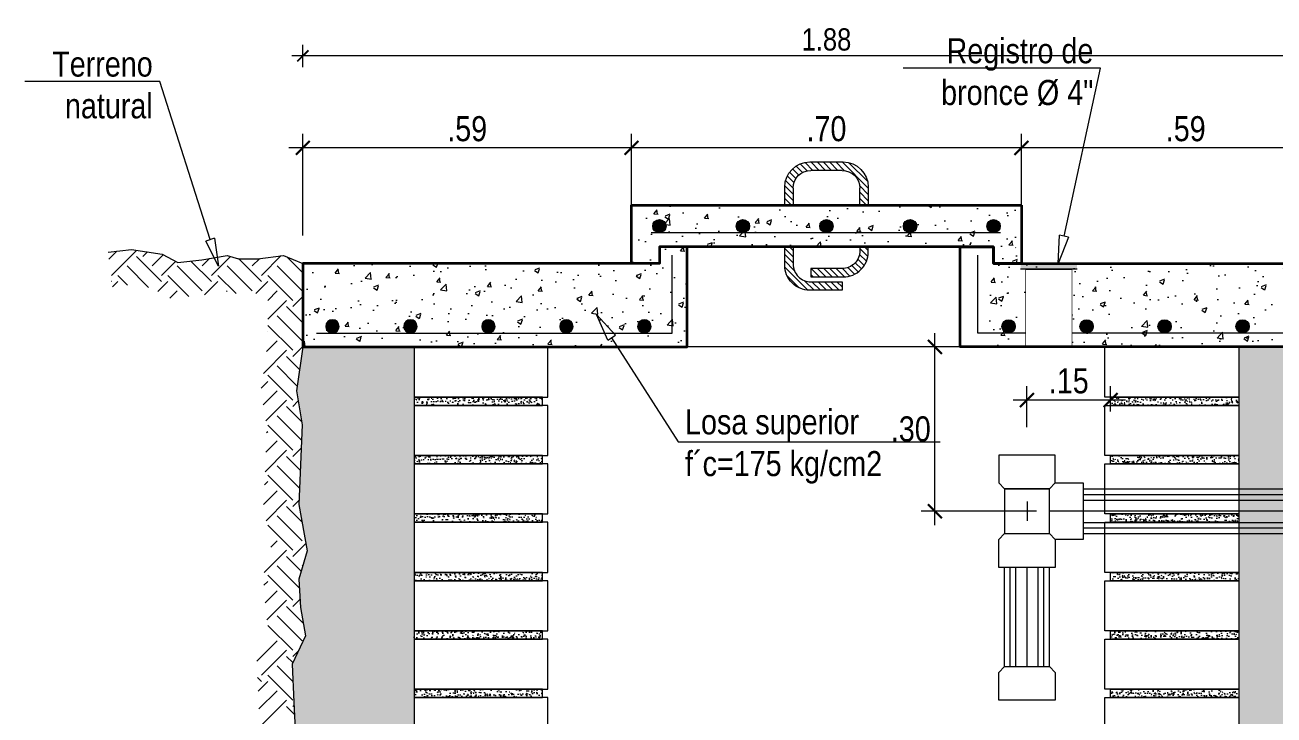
# Model space of a CAD drawing. Header units: metres. Extents: x 0 to 1935, y 0 to 1529.
# Drawn here: x 1861.588 to 1863.83, y 1476.106 to 1477.346 of the extents above; entities that cross this region are included whole.
import ezdxf
from ezdxf import colors
from ezdxf.entities.mleader import LeaderData, LeaderLine
from ezdxf.math import Vec2, Vec3

# ---------------------------------------------------------------- set-up
doc = ezdxf.new("R2010")
doc.units = ezdxf.units.M
doc.header["$LTSCALE"] = 0.005
doc.set_wipeout_variables(frame=1)
for name, color, linetype, lineweight in [('-Accesorios PVC', 88, 'Continuous', 20), ('-Acero', 152, 'Continuous', 9), ('-Achurado', 251, 'Continuous', 5), ('-Acotado', 251, 'Continuous', 5), ('-Corte', 7, 'Continuous', 35), ('-Ladrillo', 34, 'Continuous', 9), ('-Terreno', 26, 'Continuous', 5), ('-Vista', 148, 'Continuous', 9)]:
    doc.layers.add(name, color=color, linetype=linetype, lineweight=lineweight)
doc.layers.add('A_50_CotasExter', color=7, linetype='Continuous')
doc.styles.add('-Arial Narrow', font='ARIALN.TTF')
doc.dimstyles.new('Esc 1_20n', dxfattribs={"dimscale": 0.02, "dimtxt": 2, "dimasz": 1, "dimexe": 1, "dimexo": 1, "dimgap": 0.45, "dimtad": 1, "dimtoh": 1, "dimzin": 3, "dimdsep": 46, "dimtxsty": '-Arial Narrow', "dimblk": 'ARCHTICK', "dimcen": 1, "dimdle": 1, "dimclrd": 252, "dimclre": 252, "dimclrt": 252, "dimadec": 0, "dimazin": 0, "dimtfac": 1, "dimtix": 1, "dimtmove": 1, "dimatfit": 2, "dimldrblk": 'ARCHTICK', "dimfxl": 1, "dimfxlon": 1, "dimtolj": 2, "dimlwd": 5, "dimlwe": 5, "dimarcsym": 0})
doc.dimstyles.new('Esc 1_25', dxfattribs={"dimscale": 0.025, "dimtxt": 1.8, "dimasz": 1, "dimexe": 1, "dimexo": 2, "dimgap": 0.45, "dimtad": 2, "dimtih": 1, "dimtoh": 1, "dimzin": 4, "dimdsep": 46, "dimtxsty": '-Arial Narrow', "dimblk": 'ARCHTICK', "dimcen": 1, "dimdle": 1, "dimclrd": 256, "dimclre": 256, "dimclrt": 7, "dimadec": 0, "dimazin": 0, "dimtfac": 1, "dimtix": 1, "dimtmove": 1, "dimatfit": 2, "dimldrblk": 'ARCHTICK', "dimfxl": 1, "dimtolj": 2, "dimlwd": 5, "dimlwe": 0, "dimarcsym": 0})
pattern_1 = [(320, (-3034.088478, 151.044606), (-0.001593908554, -0.0182184669), [0.001905, -0.020955]), (265, (-3034.088478, 151.044606), (0.01910568452, 0.00352434214), [0.001524, -0.01676405842]), (10.4514447, (-3034.088611, 151.043088), (0.01751177519, -0.01469412471), [0.00161900088, -0.01780902446]), (316.1842, (-3034.083398, 151.044606), (-0.0042042328, -0.02710790409), [0.0028575, -0.0314325]), (6.6355576, (-3034.083748, 151.042347), (0.02474261246, -0.0237404134), [0.00242850231, -0.02671356082]), (261.1841512, (-3034.083398, 151.044606), (0.02474261246, -0.0237404134), [0.0022859967, -0.0251459732]), (291, (-3034.084668, 151.042066), (-0.01022651982, -0.01516143913), [0.001905, -0.020955]), (236, (-3034.084668, 151.042066), (0.01841879661, -0.00618020283), [0.001524, -0.016764]), (341.451445, (-3034.08552, 151.040803), (0.00819227689, -0.02134164193), [0.00161900088, -0.01780899376]), (307.5, (-3034.088478, 151.044606), (0.008455503887, -0.000308860325), [0, -0.0165608, 0, -0.017018, 0, -0.0168275]), (277.5, (-3034.088478, 151.044606), (0.010018057482, -0.00668196625), [0, -0.0097028, 0, -0.0161798, 0, -0.0064135]), (237.5, (-3034.088478, 151.05027), (-0.0005728744, -0.013559059517), [0, -0.00635, 0, -0.019812, 0, -0.026289]), (227.5, (-3034.088478, 151.05281), (0.002542649103, -0.01481291814), [0, -0.008255, 0, -0.0131572, 0, -0.018669])]

# ---------------------------------------------------------------- blocks, each defined once
blk = doc.blocks.new('_ArchTick')
at = {"color": 0, "linetype": 'ByBlock', "const_width": 0.15}
blk.add_lwpolyline([(-0.5, -0.5), (0.5, 0.5)], dxfattribs=at)
blk = doc.blocks.new('*D287')
at = {"layer": 'A_50_CotasExter', "color": 252, "lineweight": 5, "ltscale": 0.005, "transparency": 16777216}
for p, q in [((1862.0869, 1477.2705), (1862.0869, 1477.3105)), ((1863.9669, 1477.2705), (1863.9669, 1477.3105)), ((1863.9869, 1477.2905), (1862.0669, 1477.2905))]:
    blk.add_line(p, q, dxfattribs=at)
at = {"layer": 'Defpoints', "color": 0, "ltscale": 0.005, "transparency": 16777216}
for p in [(1862.0869, 1477.2905), (1862.0869, 1476.7677), (1863.9669, 1476.7677)]:
    blk.add_point(p, dxfattribs=at)
at = {"layer": 'A_50_CotasExter', "color": 252, "lineweight": 5, "ltscale": 0.005, "transparency": 16777216, "xscale": 0.02, "yscale": 0.02, "zscale": 0.02, "rotation": 180}
blk.add_blockref('_ArchTick', (1862.0869, 1477.2905), dxfattribs=at)
at = {"layer": 'A_50_CotasExter', "color": 252, "lineweight": 5, "ltscale": 0.005, "transparency": 16777216, "xscale": 0.02, "yscale": 0.02, "zscale": 0.02}
blk.add_blockref('_ArchTick', (1863.9669, 1477.2905), dxfattribs=at)
at = {"layer": 'A_50_CotasExter', "color": 252, "ltscale": 0.005, "transparency": 16777216, "insert": (1863.0269, 1477.3199), "char_height": 0.04, "attachment_point": 5, "style": '-Arial Narrow'}
blk.add_mtext('\\A2;1.88', dxfattribs=at)
blk = doc.blocks.new('szfisfvsdv')
at = {"layer": '-Accesorios PVC'}
h = blk.add_hatch(color=256, dxfattribs=at)
h.dxf.hatch_style = 1
edge = h.paths.add_edge_path()
edge.add_ellipse((-0.6573, 0.0199), major_axis=(0, 0.0203), ratio=0.352065, start_angle=180, end_angle=360)
edge.add_ellipse((-0.6573, 0.0199), major_axis=(0, 0.0203), ratio=0.352065, start_angle=0, end_angle=180)
for p, q in [((0.0679, 0.0508), (0.0679, 0.1008)), ((0.0679, 0.1008), (0.1695, 0.1008)), ((0.1695, 0.1008), (0.1695, 0.1008)), ((0.1695, 0.1008), (0.1695, 0.0508)), ((0.0679, 0.0508), (0.0179, 0.0508)), ((0.0179, 0.0508), (0.0179, -0.0508)), ((0.0786, 0.0402), (0.0679, 0.0508)), ((0.0786, 0.0402), (0.0679, 0.0508)), ((0.1695, 0.0508), (0.1589, 0.0402)), ((0.0179, 0.0402), (-0.6573, 0.0402)), ((0.0179, 0.03), (-0.6511, 0.03)), ((0.0786, -0.0402), (0.0786, 0.0402)), ((0.1589, 0.0402), (0.0786, 0.0402)), ((0.0786, 0.0402), (0.1589, 0.0402)), ((0.0786, -0.0402), (0.0786, 0.0402)), ((0.1589, 0.0402), (0.1589, -0.0402)), ((0.0179, 0.02), (-0.6501, 0.02)), ((0.0179, -0.02), (-0.6644, -0.02)), ((0.0179, -0.03), (-0.6635, -0.03)), ((0.0179, -0.0402), (-0.6573, -0.0402)), ((0.0786, -0.0402), (0.0679, -0.0508)), ((0.0679, -0.0508), (0.0786, -0.0402)), ((0.1589, -0.0402), (0.0786, -0.0402)), ((0.1589, -0.0402), (0.0786, -0.0402)), ((0.1589, -0.0402), (0.1589, -0.0402)), ((0.1695, -0.0508), (0.1589, -0.0402)), ((0.0179, -0.0508), (0.0179, -0.0508)), ((0.0179, -0.0508), (0.0679, -0.0508)), ((0.0679, -0.0508), (0.0679, -0.1008)), ((0.1695, -0.1008), (0.1695, -0.0508)), ((0.0679, -0.1008), (0.1695, -0.1008)), ((0.0785, -0.2789), (0.0785, -0.1008)), ((0.0887, -0.2789), (0.0887, -0.1008)), ((0.0987, -0.2789), (0.0987, -0.1008)), ((0.1187, -0.2789), (0.1187, -0.1008)), ((0.1387, -0.2789), (0.1387, -0.1008)), ((0.1487, -0.2789), (0.1487, -0.1008)), ((0.1589, -0.2789), (0.1589, -0.1008)), ((0.1695, -0.1008), (0.1695, -0.1008)), ((0.0785, -0.2789), (0.0679, -0.2895)), ((0.0679, -0.2895), (0.0679, -0.3395)), ((0.1589, -0.2789), (0.0785, -0.2789)), ((0.1695, -0.2895), (0.1589, -0.2789)), ((0.1695, -0.3395), (0.1695, -0.2895)), ((0.0679, -0.3395), (0.1695, -0.3395)), ((0.1695, -0.3395), (0.1695, -0.3395))]:
    blk.add_line(p, q, dxfattribs=at)
at = {"layer": '-Accesorios PVC', "ltscale": 0.025}
for p, q in [((0.1014, 0), (0.136, 0)), ((0.1187, 0.0173), (0.1187, -0.0173))]:
    blk.add_line(p, q, dxfattribs=at)
at = {"layer": '-Accesorios PVC', "ltscale": 0.005}
blk.add_line((-0.6557, 0), (0.0786, 0), dxfattribs=at)
at = {"layer": '-Accesorios PVC', "extrusion": (0, 0, -1)}
blk.add_ellipse((-0.6573, 0.0199), major_axis=(0, 0.0203), ratio=0.352065, dxfattribs=at)
at = {"layer": '-Accesorios PVC'}
blk.add_ellipse((-0.6573, -0.0203), major_axis=(0, -0.0199), ratio=0.360295, start_param=3.141593, end_param=6.283185, dxfattribs=at)
blk = doc.blocks.new('*U488')
at = {"layer": '-Acero', "ltscale": 3}
blk.add_hatch(color=256, dxfattribs=at).paths.add_polyline_path([(0, 0.012, -1), (0, -0.012, -1)])
blk.add_circle((0, 0), 0.012, dxfattribs=at)
blk = doc.blocks.new('*U489')
at = {"layer": '-Acotado', "color": 0, "linetype": 'ByBlock', "lineweight": -2, "transparency": 16777216}
for p in [(0, 0), (0.14, 0), (0.28, 0), (0.42, 0), (0.56, 0)]:
    blk.add_blockref('*U488', p, dxfattribs=at)
blk = doc.blocks.new('*U490')
at = {"layer": '-Acero', "ltscale": 3}
blk.add_hatch(color=256, dxfattribs=at).paths.add_polyline_path([(0, 0.012, -1), (0, -0.012, -1)])
blk.add_circle((0, 0), 0.012, dxfattribs=at)
blk = doc.blocks.new('*U491')
at = {"layer": '-Acotado', "color": 0, "linetype": 'ByBlock', "lineweight": -2, "transparency": 16777216}
for p in [(0, 0), (0.14, 0), (0.28, 0), (0.42, 0), (0.56, 0)]:
    blk.add_blockref('*U490', p, dxfattribs=at)
blk = doc.blocks.new('ventila')
at = {"layer": '-Accesorios PVC'}
blk.add_lwpolyline([(-0.0408, -0.01), (-0.0408, -0.15), (0.0408, -0.15), (0.0408, -0.01)], close=True, dxfattribs=at)
blk.add_wipeout([(-0.0408, -0.01), (-0.0408, -0.15), (0.0408, -0.15), (0.0408, -0.01)])
h = blk.add_hatch(color=256, dxfattribs=at)
h.dxf.hatch_style = 1
h.paths.add_polyline_path([(0.0508, 0), (-0.0508, 0), (-0.0508, -0.01), (0.0508, -0.01)])
for p, q in [((0.0508, 0), (-0.0508, 0)), ((-0.0508, -0.01), (0.0508, -0.01)), ((0.0408, -0.01), (-0.0408, -0.01))]:
    blk.add_line(p, q, dxfattribs=at)
blk = doc.blocks.new('*U484')
at = {"layer": '-Achurado', "ltscale": 0.009}
h = blk.add_hatch(dxfattribs=at)
h.set_pattern_fill('AR-CONC', color=256, scale=0.0001, angle=-90)
h.set_pattern_definition(pattern_1)
h.paths.add_polyline_path([(0.12, -0.0375), (0.12, -0.0525), (-0.11, -0.0525), (-0.11, -0.0375)])
at = {"layer": '-Ladrillo', "lineweight": 5}
for points in [[(-0.12, -0.0375), (-0.12, 0.0525), (0.12, 0.0525), (0.12, -0.0375)], [(0.12, -0.0375), (0.12, -0.0525), (-0.11, -0.0525), (-0.11, -0.0375)]]:
    blk.add_lwpolyline(points, close=True, dxfattribs=at)
blk = doc.blocks.new('*U485')
at = {"layer": '-Acotado', "color": 0, "linetype": 'ByBlock', "lineweight": -2, "transparency": 16777216}
for p in [(0, 1.785), (0, 1.68), (0, 1.575), (0, 1.47), (0, 1.365), (0, 1.26), (0, 1.155), (0, 1.05), (0, 0.945), (0, 0.84), (0, 0.735), (0, 0.63), (0, 0.525), (0, 0.42), (0, 0.315), (0, 0.21), (0, 0.105), (0, 0)]:
    blk.add_blockref('*U484', p, dxfattribs=at)
blk = doc.blocks.new('*U486')
at = {"layer": '-Achurado', "ltscale": 0.009}
h = blk.add_hatch(dxfattribs=at)
h.set_pattern_fill('AR-CONC', color=256, scale=0.0001, angle=-90)
h.set_pattern_definition(pattern_1)
h.paths.add_polyline_path([(0.12, -0.0375), (0.12, -0.0525), (-0.11, -0.0525), (-0.11, -0.0375)])
at = {"layer": '-Ladrillo', "lineweight": 5}
for points in [[(-0.12, -0.0375), (-0.12, 0.0525), (0.12, 0.0525), (0.12, -0.0375)], [(0.12, -0.0375), (0.12, -0.0525), (-0.11, -0.0525), (-0.11, -0.0375)]]:
    blk.add_lwpolyline(points, close=True, dxfattribs=at)
blk = doc.blocks.new('*U487')
at = {"layer": '-Acotado', "color": 0, "linetype": 'ByBlock', "lineweight": -2, "transparency": 16777216}
for p in [(0, 1.785), (0, 1.68), (0, 1.575), (0, 1.47), (0, 1.365), (0, 1.26), (0, 1.155), (0, 1.05), (0, 0.945), (0, 0.84), (0, 0.735), (0, 0.63), (0, 0.525), (0, 0.42), (0, 0.315), (0, 0.21), (0, 0.105), (0, 0)]:
    blk.add_blockref('*U486', p, dxfattribs=at)
blk = doc.blocks.new('_ClosedBlank')
at = {"color": 0, "linetype": 'ByBlock', "lineweight": -2}
for p, q in [((-1, 0.167), (0, 0)), ((-1, 0.167), (-1, -0.167)), ((0, 0), (-1, -0.167))]:
    blk.add_line(p, q, dxfattribs=at)
blk = doc.blocks.new('*D505')
at = {"layer": '-Acotado', "lineweight": 5, "transparency": 16777216}
blk.add_line((1863.2217, 1476.4475), (1863.2217, 1476.7927), dxfattribs=at)
at = {"layer": '-Acotado', "lineweight": 0, "transparency": 16777216}
for p, q in [((1863.3527, 1476.7677), (1863.1967, 1476.7677)), ((1863.3761, 1476.4725), (1863.1967, 1476.4725))]:
    blk.add_line(p, q, dxfattribs=at)
at = {"layer": 'Defpoints', "color": 0, "transparency": 16777216}
for p in [(1863.2217, 1476.7677), (1863.4027, 1476.7677), (1863.4261, 1476.4725)]:
    blk.add_point(p, dxfattribs=at)
at = {"layer": '-Acotado', "lineweight": 5, "transparency": 16777216, "xscale": 0.025, "yscale": 0.025, "zscale": 0.025}
for p, rotation in [((1863.2217, 1476.7677), 90), ((1863.2217, 1476.4725), 270)]:
    blk.add_blockref('_ArchTick', p, dxfattribs=dict(at, rotation=rotation))
at = {"layer": '-Acotado', "color": 7, "transparency": 16777216, "insert": (1863.1783, 1476.6201), "char_height": 0.045, "attachment_point": 5, "style": '-Arial Narrow'}
blk.add_mtext('\\A2;.30', dxfattribs=at)
blk = doc.blocks.new('*D506')
at = {"layer": '-Acotado', "lineweight": 0, "transparency": 16777216}
for p, q in [((1863.3869, 1476.6233), (1863.3869, 1476.6972)), ((1863.5369, 1476.6517), (1863.5369, 1476.6972))]:
    blk.add_line(p, q, dxfattribs=at)
at = {"layer": '-Acotado', "lineweight": 5, "transparency": 16777216}
blk.add_line((1863.5619, 1476.6722), (1863.3619, 1476.6722), dxfattribs=at)
at = {"layer": 'Defpoints', "color": 0, "transparency": 16777216}
for p in [(1863.3869, 1476.6722), (1863.5369, 1476.6017), (1863.3869, 1476.5733)]:
    blk.add_point(p, dxfattribs=at)
at = {"layer": '-Acotado', "lineweight": 5, "transparency": 16777216, "xscale": 0.025, "yscale": 0.025, "zscale": 0.025, "rotation": 180}
blk.add_blockref('_ArchTick', (1863.3869, 1476.6722), dxfattribs=at)
at = {"layer": '-Acotado', "lineweight": 5, "transparency": 16777216, "xscale": 0.025, "yscale": 0.025, "zscale": 0.025}
blk.add_blockref('_ArchTick', (1863.5369, 1476.6722), dxfattribs=at)
at = {"layer": '-Acotado', "color": 7, "transparency": 16777216, "insert": (1863.4619, 1476.7064), "char_height": 0.045, "attachment_point": 5, "style": '-Arial Narrow'}
blk.add_mtext('\\A2;.15', dxfattribs=at)
blk = doc.blocks.new('*D500')
at = {"layer": '-Acotado', "lineweight": 0, "transparency": 16777216}
for p, q in [((1863.3769, 1476.9677), (1863.3769, 1477.1503)), ((1863.9669, 1476.9677), (1863.9669, 1477.1503))]:
    blk.add_line(p, q, dxfattribs=at)
at = {"layer": '-Acotado', "lineweight": 5, "transparency": 16777216}
blk.add_line((1863.9919, 1477.1253), (1863.3519, 1477.1253), dxfattribs=at)
at = {"layer": 'Defpoints', "color": 0, "transparency": 16777216}
for p in [(1863.3769, 1477.1253), (1863.3769, 1476.9177), (1863.9669, 1476.9177)]:
    blk.add_point(p, dxfattribs=at)
at = {"layer": '-Acotado', "lineweight": 5, "transparency": 16777216, "xscale": 0.025, "yscale": 0.025, "zscale": 0.025, "rotation": 180}
blk.add_blockref('_ArchTick', (1863.3769, 1477.1253), dxfattribs=at)
at = {"layer": '-Acotado', "lineweight": 5, "transparency": 16777216, "xscale": 0.025, "yscale": 0.025, "zscale": 0.025}
blk.add_blockref('_ArchTick', (1863.9669, 1477.1253), dxfattribs=at)
at = {"layer": '-Acotado', "color": 7, "transparency": 16777216, "insert": (1863.6719, 1477.1595), "char_height": 0.045, "attachment_point": 5, "style": '-Arial Narrow'}
blk.add_mtext('\\A2;.59', dxfattribs=at)
blk = doc.blocks.new('*D501')
at = {"layer": '-Acotado', "lineweight": 0, "transparency": 16777216}
for p, q in [((1862.0869, 1476.9677), (1862.0869, 1477.1503)), ((1862.6769, 1476.9677), (1862.6769, 1477.1503))]:
    blk.add_line(p, q, dxfattribs=at)
at = {"layer": '-Acotado', "lineweight": 5, "transparency": 16777216}
blk.add_line((1862.7019, 1477.1253), (1862.0619, 1477.1253), dxfattribs=at)
at = {"layer": 'Defpoints', "color": 0, "transparency": 16777216}
for p in [(1862.0869, 1477.1253), (1862.0869, 1476.9177), (1862.6769, 1476.9177)]:
    blk.add_point(p, dxfattribs=at)
at = {"layer": '-Acotado', "lineweight": 5, "transparency": 16777216, "xscale": 0.025, "yscale": 0.025, "zscale": 0.025, "rotation": 180}
blk.add_blockref('_ArchTick', (1862.0869, 1477.1253), dxfattribs=at)
at = {"layer": '-Acotado', "lineweight": 5, "transparency": 16777216, "xscale": 0.025, "yscale": 0.025, "zscale": 0.025}
blk.add_blockref('_ArchTick', (1862.6769, 1477.1253), dxfattribs=at)
at = {"layer": '-Acotado', "color": 7, "transparency": 16777216, "insert": (1862.3819, 1477.1595), "char_height": 0.045, "attachment_point": 5, "style": '-Arial Narrow'}
blk.add_mtext('\\A2;.59', dxfattribs=at)
blk = doc.blocks.new('Asa de fierro corrugado')
at = {"layer": '-Vista'}
h = blk.add_hatch(dxfattribs=at)
h.set_pattern_fill('ANSI31', color=256, scale=0.0025)
h.set_pattern_definition([(45, (-1549.186777, -1467.416816), (-0.005612660076, 0.005612660076), [])])
h.paths.add_polyline_path([(0.06, 0.0302), (0.06, 0), (0.075, 0), (0.075, 0.0323, 0.414214), (0.03, 0.0773), (-0.03, 0.0773, 0.414214), (-0.075, 0.0323), (-0.075, 0), (-0.06, 0), (-0.06, 0.0302, -0.414214), (-0.0279, 0.0623), (0.0279, 0.0623, -0.414214)])
h.paths.add_polyline_path([(0.075, -0.1081), (0.075, -0.075), (0.06, -0.075), (0.06, -0.106, -0.414214), (0.0279, -0.1381), (-0.0279, -0.1381), (-0.0279, -0.1531), (0.03, -0.1531, 0.414214)])
h.paths.add_polyline_path([(-0.06, -0.0822), (-0.06, -0.075), (-0.075, -0.075), (-0.075, -0.0842, 0.414214), (-0.03, -0.1292), (0.0279, -0.1292), (0.0279, -0.1142), (-0.0279, -0.1142, -0.414214)])
for p, q in [((0.03, 0.0773), (-0.03, 0.0773)), ((-0.0279, 0.0623), (0.0279, 0.0623)), ((-0.075, 0.0323), (-0.075, 0)), ((-0.06, 0), (-0.06, 0.0302)), ((0.06, 0.0302), (0.06, 0)), ((0.075, 0), (0.075, 0.0323)), ((-0.075, 0), (-0.06, 0)), ((0.06, 0), (0.075, 0)), ((-0.075, -0.075), (-0.06, -0.075)), ((-0.025, -0.0756), (-0.0244, -0.075)), ((0.075, -0.075), (0.06, -0.075))]:
    blk.add_line(p, q, dxfattribs=at)
for points in [[(-0.06, -0.075), (-0.06, -0.0822, 0.414214), (-0.0279, -0.1142), (0.0279, -0.1142), (0.0279, -0.1292), (-0.03, -0.1292, -0.414214), (-0.075, -0.0842), (-0.075, -0.075)], [(0.06, -0.075), (0.06, -0.106, -0.414214), (0.0279, -0.1381), (-0.0279, -0.1381), (-0.0279, -0.1531), (0.03, -0.1531, 0.414214), (0.075, -0.1081), (0.075, -0.075)]]:
    blk.add_lwpolyline(points, format="xyb", dxfattribs=at)
for centre, radius, start, end in [((-0.03, 0.0323), 0.045, 90, 180), ((0.03, 0.0323), 0.045, 360, 90), ((-0.0279, 0.0302), 0.0321, 90, 180), ((0.0279, 0.0302), 0.0321, 360, 90)]:
    blk.add_arc(centre, radius, start, end, dxfattribs=at)
blk = doc.blocks.new('*D495')
at = {"layer": '-Acotado', "lineweight": 0, "transparency": 16777216}
for p, q in [((1862.6769, 1476.9677), (1862.6769, 1477.1503)), ((1863.3769, 1476.9677), (1863.3769, 1477.1503))]:
    blk.add_line(p, q, dxfattribs=at)
at = {"layer": '-Acotado', "lineweight": 5, "transparency": 16777216}
blk.add_line((1863.4019, 1477.1253), (1862.6519, 1477.1253), dxfattribs=at)
at = {"layer": 'Defpoints', "color": 0, "transparency": 16777216}
for p in [(1862.6769, 1477.1253), (1862.6769, 1476.9177), (1863.3769, 1476.9177)]:
    blk.add_point(p, dxfattribs=at)
at = {"layer": '-Acotado', "lineweight": 5, "transparency": 16777216, "xscale": 0.025, "yscale": 0.025, "zscale": 0.025, "rotation": 180}
blk.add_blockref('_ArchTick', (1862.6769, 1477.1253), dxfattribs=at)
at = {"layer": '-Acotado', "lineweight": 5, "transparency": 16777216, "xscale": 0.025, "yscale": 0.025, "zscale": 0.025}
blk.add_blockref('_ArchTick', (1863.3769, 1477.1253), dxfattribs=at)
at = {"layer": '-Acotado', "color": 7, "transparency": 16777216, "insert": (1863.0269, 1477.1595), "char_height": 0.045, "attachment_point": 5, "style": '-Arial Narrow'}
blk.add_mtext('\\A2;.70', dxfattribs=at)
blk = doc.blocks.new('*D496')
at = {"layer": '-Acotado', "lineweight": 5, "transparency": 16777216}
blk.add_line((1864.2933, 1474.7475), (1864.2933, 1476.7927), dxfattribs=at)
at = {"layer": '-Acotado', "lineweight": 0, "transparency": 16777216}
for p, q in [((1863.8169, 1476.7677), (1864.3183, 1476.7677)), ((1863.8169, 1474.7725), (1864.3183, 1474.7725))]:
    blk.add_line(p, q, dxfattribs=at)
at = {"layer": 'Defpoints', "color": 0, "transparency": 16777216}
for p in [(1863.7669, 1476.7677), (1864.2933, 1476.7677), (1863.7669, 1474.7725)]:
    blk.add_point(p, dxfattribs=at)
at = {"layer": '-Acotado', "lineweight": 5, "transparency": 16777216, "xscale": 0.025, "yscale": 0.025, "zscale": 0.025}
for p, rotation in [((1864.2933, 1476.7677), 90), ((1864.2933, 1474.7725), 270)]:
    blk.add_blockref('_ArchTick', p, dxfattribs=dict(at, rotation=rotation))
at = {"layer": '-Acotado', "color": 7, "transparency": 16777216, "insert": (1864.3528, 1475.7701), "char_height": 0.045, "attachment_point": 5, "style": '-Arial Narrow'}
blk.add_mtext('\\A2;2.00', dxfattribs=at)

msp = doc.modelspace()

# ---------------------------------------------------------------- hatches: boundary and pattern name
at = {"layer": '-Acero', "ltscale": 3}
for points in [[(1862.72695, 1476.99665, -1), (1862.72695, 1476.97265, -1)], [(1862.87695, 1476.99665, -1), (1862.87695, 1476.97265, -1)], [(1863.02695, 1476.99665, -1), (1863.02695, 1476.97265, -1)], [(1863.17695, 1476.99665, -1), (1863.17695, 1476.97265, -1)], [(1863.32695, 1476.99665, -1), (1863.32695, 1476.97265, -1)]]:
    msp.add_hatch(color=256, dxfattribs=at).paths.add_polyline_path(points)
at = {"layer": '-Achurado'}
h = msp.add_hatch(dxfattribs=at)
h.set_pattern_fill('AR-CONC', color=256, scale=0.0005)
h.set_pattern_definition([(50, (251.56516, 6.123474), (0.0910923345, -0.0079695428), [0.009525, -0.104775]), (355, (251.56516, 6.12347), (-0.0176217107, 0.0955284226), [0.00762, -0.083820292]), (100.4514447, (251.57275, 6.12281), (0.0734706235, 0.087558876), [0.0080950044, -0.0890451223]), (46.1842, (251.56516, 6.14887), (0.1355395204, -0.021021164), [0.0142875, -0.1571625]), (96.6355576, (251.57646, 6.14712), (0.118702067, 0.123713062), [0.012142512, -0.133567804]), (351.184151, (251.56516, 6.14887), (0.118702067, 0.123713062), [0.0114299835, -0.125729866]), (21, (251.57786, 6.142524), (0.0758071956, -0.051132599), [0.009525, -0.104775]), (326, (251.57786, 6.14252), (0.030901014, 0.092093983), [0.00762, -0.08382]), (71.451445, (251.58418, 6.13826), (0.1067082096, 0.0409613844), [0.0080950044, -0.0890449688]), (37.5, (251.56516, 6.123474), (0.00154430163, 0.04227751944), [0, -0.082804, 0, -0.08509, 0, -0.0841375]), (7.5, (251.56516, 6.123474), (0.0334098313, 0.0500902874), [0, -0.048514, 0, -0.080899, 0, -0.0320675]), (327.5, (251.53684, 6.123474), (0.0677952976, -0.002864372), [0, -0.03175, 0, -0.09906, 0, -0.131445]), (317.5, (251.52414, 6.123474), (0.0740645907, 0.0127132455), [0, -0.041275, 0, -0.065786, 0, -0.093345])])
h.paths.add_polyline_path([(1862.72695, 1476.91765), (1862.08695, 1476.91765), (1862.08695, 1476.76765), (1862.77695, 1476.76765), (1862.77695, 1476.94765), (1862.72695, 1476.94765)])
h = msp.add_hatch(dxfattribs=at)
h.set_pattern_fill('AR-CONC', color=256, scale=0.0005)
h.set_pattern_definition([(50, (251.48516, 6.123474), (0.0910923345, -0.0079695428), [0.009525, -0.104775]), (355, (251.48516, 6.12347), (-0.0176217107, 0.0955284226), [0.00762, -0.083820292]), (100.4514447, (251.49275, 6.12281), (0.0734706235, 0.087558876), [0.0080950044, -0.0890451223]), (46.1842, (251.48516, 6.14887), (0.1355395204, -0.021021164), [0.0142875, -0.1571625]), (96.6355576, (251.49646, 6.14712), (0.118702067, 0.123713062), [0.012142512, -0.133567804]), (351.184151, (251.48516, 6.14887), (0.118702067, 0.123713062), [0.0114299835, -0.125729866]), (21, (251.49786, 6.142524), (0.0758071956, -0.051132599), [0.009525, -0.104775]), (326, (251.49786, 6.14252), (0.030901014, 0.092093983), [0.00762, -0.08382]), (71.451445, (251.50418, 6.13826), (0.1067082096, 0.0409613844), [0.0080950044, -0.0890449688]), (37.5, (251.48516, 6.123474), (0.00154430163, 0.04227751944), [0, -0.082804, 0, -0.08509, 0, -0.0841375]), (7.5, (251.48516, 6.123474), (0.0334098313, 0.0500902874), [0, -0.048514, 0, -0.080899, 0, -0.0320675]), (327.5, (251.45684, 6.123474), (0.0677952976, -0.002864372), [0, -0.03175, 0, -0.09906, 0, -0.131445]), (317.5, (251.44414, 6.123474), (0.0740645907, 0.0127132455), [0, -0.041275, 0, -0.065786, 0, -0.093345])])
h.paths.add_polyline_path([(1863.36695, 1476.91765), (1863.96695, 1476.91765), (1863.96695, 1476.76765), (1863.31695, 1476.76765), (1863.31695, 1476.94765), (1863.36695, 1476.94765)])
at = {"layer": '-Achurado', "ltscale": 0.009}
h = msp.add_hatch(dxfattribs=at)
h.set_pattern_fill('HEX', color=256, scale=0.0025, angle=45)
h.set_pattern_definition([(45, (249.91684, 3.191283), (-0.00972141242, 0.00972141242), [0.0079375, -0.015875]), (165, (249.91684, 3.191283), (-0.00355828391, -0.013279696325), [0.0079375, -0.015875]), (105, (249.922452, 3.196895), (-0.013279696325, -0.00355828391), [0.0079375, -0.015875])])
h.paths.add_polyline_path([(1862.0676, 1475.93094), (1862.07657, 1476.00566), (1862.0707, 1476.12921), (1862.06771, 1476.19795), (1862.09164, 1476.24875), (1862.08266, 1476.29956), (1862.07967, 1476.35037), (1862.09463, 1476.40118), (1862.07967, 1476.48486), (1862.08571, 1476.62775), (1862.07518, 1476.68854), (1862.08695, 1476.76765), (1862.28695, 1476.76765), (1862.28695, 1476.67765), (1862.28695, 1476.66265), (1862.28695, 1476.57265), (1862.28695, 1476.55765), (1862.28695, 1476.46765), (1862.28695, 1476.45265), (1862.28695, 1476.36265), (1862.28695, 1476.34765), (1862.28695, 1476.25765), (1862.28695, 1476.24265), (1862.28695, 1476.15265), (1862.28695, 1476.13765), (1862.28695, 1476.04765), (1862.28695, 1476.03265), (1862.28695, 1475.94265), (1862.28695, 1475.92765), (1862.28695, 1475.83765), (1862.28695, 1475.82265), (1862.28695, 1475.73265), (1862.28695, 1475.71765), (1862.28695, 1475.62765), (1862.28695, 1475.61265), (1862.28695, 1475.52265), (1862.28695, 1475.50765), (1862.28695, 1475.41765), (1862.28695, 1475.40265), (1862.28695, 1475.31265), (1862.28695, 1475.29765), (1862.28695, 1475.20765), (1862.28695, 1475.19265), (1862.28695, 1475.10265), (1862.28695, 1475.08765), (1862.28695, 1474.99765), (1862.28695, 1474.98265), (1862.28695, 1474.89265), (1862.28695, 1474.57248), (1862.08695, 1474.57238), (1862.08695, 1474.87765), (1862.09738, 1474.90774), (1862.07644, 1474.97349), (1862.07644, 1475.01533), (1862.09139, 1475.07809), (1862.07344, 1475.14683), (1862.09745, 1475.26681), (1862.09147, 1475.33256), (1862.07652, 1475.39233), (1862.07951, 1475.43716), (1862.07652, 1475.49096), (1862.07652, 1475.52683), (1862.05558, 1475.59557), (1862.06162, 1475.7038), (1862.08555, 1475.76955), (1862.08854, 1475.82933)])
h = msp.add_hatch(dxfattribs=at)
h.set_pattern_fill('HEX', color=256, scale=0.0025, angle=45)
h.set_pattern_definition([(45, (249.83684, 3.191283), (-0.00972141242, 0.00972141242), [0.0079375, -0.015875]), (165, (249.83684, 3.191283), (-0.00355828391, -0.013279696325), [0.0079375, -0.015875]), (105, (249.842452, 3.196895), (-0.013279696325, -0.00355828391), [0.0079375, -0.015875])])
h.paths.add_polyline_path([(1863.9863, 1475.93094), (1863.97732, 1476.00566), (1863.9832, 1476.12921), (1863.98619, 1476.19795), (1863.96226, 1476.24875), (1863.97123, 1476.29956), (1863.97422, 1476.35037), (1863.95927, 1476.40118), (1863.97422, 1476.48486), (1863.96818, 1476.62775), (1863.97871, 1476.68854), (1863.96695, 1476.76765), (1863.76695, 1476.76765), (1863.76695, 1476.67765), (1863.76695, 1476.66265), (1863.76695, 1476.57265), (1863.76695, 1476.55765), (1863.76695, 1476.46765), (1863.76695, 1476.45265), (1863.76695, 1476.36265), (1863.76695, 1476.34765), (1863.76695, 1476.25765), (1863.76695, 1476.24265), (1863.76695, 1476.15265), (1863.76695, 1476.13765), (1863.76695, 1476.04765), (1863.76695, 1476.03265), (1863.76695, 1475.94265), (1863.76695, 1475.92765), (1863.76695, 1475.83765), (1863.76695, 1475.82265), (1863.76695, 1475.73265), (1863.76695, 1475.71765), (1863.76695, 1475.62765), (1863.76695, 1475.61265), (1863.76695, 1475.52265), (1863.76695, 1475.50765), (1863.76695, 1475.41765), (1863.76695, 1475.40265), (1863.76695, 1475.31265), (1863.76695, 1475.29765), (1863.76695, 1475.20765), (1863.76695, 1475.19265), (1863.76695, 1475.10265), (1863.76695, 1475.08765), (1863.76695, 1474.99765), (1863.76695, 1474.98265), (1863.76695, 1474.89265), (1863.76695, 1474.57248), (1863.96695, 1474.57228), (1863.96695, 1474.87765), (1863.95652, 1474.90774), (1863.97746, 1474.97349), (1863.97746, 1475.01533), (1863.9625, 1475.07809), (1863.98045, 1475.14683), (1863.95644, 1475.26681), (1863.96242, 1475.33256), (1863.97738, 1475.39233), (1863.97439, 1475.43716), (1863.97738, 1475.49096), (1863.97738, 1475.52683), (1863.99832, 1475.59557), (1863.99228, 1475.7038), (1863.96835, 1475.76955), (1863.96536, 1475.82933)])

# ---------------------------------------------------------------- linework, layer by layer
at = {"layer": '-Acero', "ltscale": 3}
msp.add_line((1863.33946, 1476.97265), (1862.71206, 1476.97265), dxfattribs=at)
for points in [[(1862.11125, 1476.79265), (1862.74965, 1476.79265), (1862.74965, 1476.9324)], [(1863.94264, 1476.79265), (1863.29872, 1476.79265), (1863.29872, 1476.9324)]]:
    msp.add_lwpolyline(points, dxfattribs=at)
for centre in [(1862.72695, 1476.98465), (1862.87695, 1476.98465), (1863.02695, 1476.98465), (1863.17695, 1476.98465), (1863.32695, 1476.98465)]:
    msp.add_circle(centre, 0.012, dxfattribs=at)
at = {"layer": '-Corte', "ltscale": 3}
msp.add_lwpolyline([(1862.72695, 1476.91765), (1862.08695, 1476.91765), (1862.08695, 1476.76765), (1862.77695, 1476.76765), (1862.77695, 1476.94765), (1862.72695, 1476.94765), (1862.72695, 1476.91765)], dxfattribs=at)
at = {"layer": '-Terreno', "linetype": 'Continuous'}
for p, q in [((1861.7383, 1476.92509), (1861.75298, 1476.93977)), ((1861.74317, 1476.89628), (1861.78807, 1476.94118)), ((1861.83297, 1476.88506), (1861.78807, 1476.92996)), ((1861.79929, 1476.92996), (1861.80772, 1476.93838)), ((1861.81613, 1476.91312), (1861.83625, 1476.93324)), ((1861.92277, 1476.89628), (1861.95689, 1476.9304)), ((1862.01258, 1476.89628), (1862.04797, 1476.93168)), ((1862.08667, 1476.90076), (1862.05789, 1476.92955)), ((1861.80987, 1476.87448), (1861.77123, 1476.91312)), ((1861.83297, 1476.89628), (1861.85811, 1476.92142)), ((1861.90593, 1476.86822), (1861.86103, 1476.91312)), ((1861.92277, 1476.88506), (1861.88597, 1476.92186)), ((1861.90593, 1476.91312), (1861.91927, 1476.92645)), ((1861.99574, 1476.86822), (1861.95084, 1476.91312)), ((1862.01258, 1476.88506), (1861.97134, 1476.92629)), ((1861.99574, 1476.91312), (1862.00935, 1476.92673)), ((1862.08554, 1476.86822), (1862.04064, 1476.91312)), ((1862.08554, 1476.91312), (1862.08667, 1476.91425)), ((1861.74317, 1476.88506), (1861.74269, 1476.88553)), ((1861.74494, 1476.8756), (1861.75439, 1476.88506)), ((1861.77206, 1476.87861), (1861.75439, 1476.89628)), ((1861.82627, 1476.86713), (1861.8442, 1476.88506)), ((1861.88227, 1476.8582), (1861.8442, 1476.89628)), ((1861.91016, 1476.86122), (1861.934, 1476.88506)), ((1861.96688, 1476.8634), (1861.934, 1476.89628)), ((1862.00215, 1476.8634), (1862.0238, 1476.88506)), ((1862.0687, 1476.85138), (1862.0238, 1476.89628)), ((1861.84812, 1476.85531), (1861.86103, 1476.86822)), ((1861.9496, 1476.86699), (1861.95084, 1476.86822)), ((1862.02378, 1476.85136), (1862.04064, 1476.86822)), ((1862.02378, 1476.81768), (1862.05748, 1476.85138)), ((1862.08667, 1476.81096), (1862.05748, 1476.84015)), ((1862.0687, 1476.84015), (1862.08667, 1476.85812)), ((1862.08554, 1476.77842), (1862.04064, 1476.82332)), ((1862.08554, 1476.82332), (1862.08667, 1476.82445)), ((1862.02378, 1476.79523), (1862.0238, 1476.79525)), ((1862.0687, 1476.76158), (1862.0238, 1476.80648)), ((1862.02189, 1476.75967), (1862.04064, 1476.77842)), ((1862.01601, 1476.72011), (1862.05748, 1476.76158)), ((1862.08064, 1476.72719), (1862.05748, 1476.75035)), ((1862.0687, 1476.75035), (1862.08667, 1476.76832)), ((1862.07628, 1476.69787), (1862.04064, 1476.73351)), ((1862.01209, 1476.69374), (1862.0238, 1476.70545)), ((1862.0687, 1476.67177), (1862.0238, 1476.71668)), ((1862.01544, 1476.66341), (1862.04064, 1476.68861)), ((1862.02041, 1476.63471), (1862.05748, 1476.67177)), ((1862.08444, 1476.63359), (1862.05748, 1476.66055)), ((1862.0687, 1476.66055), (1862.07813, 1476.66998)), ((1862.08426, 1476.60009), (1862.04064, 1476.64371)), ((1862.02189, 1476.61374), (1862.0238, 1476.61565)), ((1862.0687, 1476.58197), (1862.0238, 1476.62687)), ((1862.02041, 1476.57858), (1862.04064, 1476.59881)), ((1862.01892, 1476.54341), (1862.05748, 1476.58197)), ((1862.08199, 1476.54624), (1862.05748, 1476.57075)), ((1862.0687, 1476.57075), (1862.08366, 1476.5857)), ((1862.08062, 1476.51393), (1862.04064, 1476.55391)), ((1862.01793, 1476.51997), (1862.0238, 1476.52585)), ((1862.0687, 1476.49217), (1862.0238, 1476.53707)), ((1862.01644, 1476.48481), (1862.04064, 1476.50901)), ((1862.02077, 1476.45547), (1862.05748, 1476.49217)), ((1862.08503, 1476.45339), (1862.05748, 1476.48094)), ((1862.0687, 1476.48094), (1862.07969, 1476.49193)), ((1862.08554, 1476.4192), (1862.04064, 1476.46411)), ((1862.0687, 1476.40237), (1862.0238, 1476.44727)), ((1862.02928, 1476.40785), (1862.04064, 1476.4192)), ((1862.0687, 1476.39114), (1862.092, 1476.41443)), ((1862.01729, 1476.36218), (1862.05748, 1476.40237)), ((1862.08367, 1476.36495), (1862.05748, 1476.39114)), ((1862.08033, 1476.33461), (1862.04064, 1476.3743)), ((1862.08554, 1476.3743), (1862.08679, 1476.37555)), ((1862.01704, 1476.33948), (1862.0238, 1476.34624)), ((1862.0687, 1476.31256), (1862.0238, 1476.35747)), ((1862.01891, 1476.30768), (1862.04064, 1476.3294)), ((1862.02243, 1476.27751), (1862.05748, 1476.31256)), ((1862.08736, 1476.27145), (1862.05748, 1476.30134)), ((1862.0687, 1476.30134), (1862.08153, 1476.31417)), ((1862.08554, 1476.2396), (1862.04064, 1476.2845)), ((1862.0687, 1476.22276), (1862.02425, 1476.26722)), ((1862.00425, 1476.20321), (1862.04064, 1476.2396)), ((1862.01258, 1476.17786), (1862.05748, 1476.22276)), ((1862.06857, 1476.20044), (1862.05748, 1476.21154)), ((1862.0687, 1476.21154), (1862.07834, 1476.22117)), ((1862.0688, 1476.16654), (1862.04064, 1476.1947)), ((1862.01258, 1476.16664), (1862.00554, 1476.17367)), ((1862.00659, 1476.14943), (1862.0238, 1476.16664)), ((1862.0687, 1476.13296), (1862.0238, 1476.17786)), ((1862.00803, 1476.11719), (1862.04064, 1476.1498)), ((1862.01258, 1476.08806), (1862.05748, 1476.13296)), ((1862.0687, 1476.12173), (1862.07069, 1476.12372)), ((1862.07144, 1476.10777), (1862.05748, 1476.12173))]:
    msp.add_line(p, q, dxfattribs=at)
at = {"layer": '-Terreno'}
msp.add_lwpolyline([(1861.73715, 1476.93791), (1861.77926, 1476.94259), (1861.83425, 1476.93441), (1861.86233, 1476.91921), (1861.90562, 1476.92389), (1861.95124, 1476.93207), (1861.97113, 1476.92623), (1862.00623, 1476.92623), (1862.05186, 1476.93207), (1862.08695, 1476.91765), (1862.08695, 1476.76765), (1862.07518, 1476.68854), (1862.08571, 1476.62775), (1862.07967, 1476.48486), (1862.09463, 1476.40118), (1862.07967, 1476.35037), (1862.08266, 1476.29956), (1862.09164, 1476.24875), (1862.06771, 1476.19795), (1862.0707, 1476.12921), (1862.07657, 1476.00566)], dxfattribs=at)
at = {"layer": '-Vista'}
for points in [[(1862.72695, 1476.94765), (1862.77695, 1476.94765)], [(1862.73695, 1476.94765), (1863.31695, 1476.94765)], [(1862.77695, 1476.94765), (1862.77695, 1476.76765)], [(1863.26695, 1476.94765), (1863.31695, 1476.94765)], [(1863.26695, 1476.94765), (1863.26695, 1476.76765)], [(1862.94695, 1476.76765), (1862.73695, 1476.76765)], [(1863.31695, 1476.76765), (1862.94695, 1476.76765)]]:
    msp.add_lwpolyline(points, dxfattribs=at)

# ---------------------------------------------------------------- block references
at = {"layer": '-Accesorios PVC', "xscale": -1}
msp.add_blockref('szfisfvsdv', (1863.50568, 1476.47247), dxfattribs=at)
at = {"layer": '-Acotado', "xscale": -1}
for name, p in [('Asa de fierro corrugado', (1863.02695, 1477.02265)), ('*U489', (1862.69995, 1476.80465)), ('*U485', (1862.40695, 1474.93015))]:
    msp.add_blockref(name, p, dxfattribs=at)
at = {"layer": '-Acotado'}
for name, p in [('*U491', (1863.35395, 1476.80465)), ('*U487', (1863.64695, 1474.93015))]:
    msp.add_blockref(name, p, dxfattribs=at)

# ---------------------------------------------------------------- dimensions: what is measured, and where the dimension line sits
for base, p1, p2, angle, picture, middle in [((1862.08695, 1477.12531), (1862.67695, 1476.91765), (1862.08695, 1476.91765), 180, '*D501', (1862.38195, 1477.15954)), ((1864.29333, 1476.76765), (1863.76695, 1474.77248), (1863.76695, 1476.76765), 90, '*D496', (1864.35275, 1475.77007)), ((1863.38695, 1476.67216), (1863.53695, 1476.60172), (1863.38695, 1476.57325), 180, '*D506', (1863.46195, 1476.70638))]:
    dim = msp.add_linear_dim(base=base, p1=p1, p2=p2, angle=angle, dimstyle='Esc 1_25', dxfattribs=at)
    dim.commit()
    dim.dimension.update_dxf_attribs({"geometry": picture, "text_midpoint": middle})
at = {"layer": 'A_50_CotasExter', "color": 18, "ltscale": 0.005, "true_color": 0x000000}
dim = msp.add_linear_dim(base=(1862.08695, 1477.29049), p1=(1863.96695, 1476.76765), p2=(1862.08695, 1476.76765), dimstyle='Esc 1_20n', dxfattribs=at)
dim.commit()
dim.dimension.update_dxf_attribs({"geometry": '*D287', "text_midpoint": (1863.02695, 1477.31991)})

# ---------------------------------------------------------------- leaders
at = {"layer": '-Acotado'}
ml = msp.add_multileader_mtext('Standard', dxfattribs=at)
ml.set_content('Terreno\\Pnatural', color=7, style='-Arial Narrow')
ml.set_leader_properties(color=7, linetype='ByLayer', lineweight=0)
ml.set_arrow_properties(name='CLOSEDBLANK')
ml.build(insert=Vec2(0, 0))
ml.multileader.update_dxf_attribs({"has_dogleg": 0, "text_left_attachment_type": 6, "text_right_attachment_type": 6, "dogleg_length": 0, "arrow_head_size": 0.05, "scale": 0.025})
ctx = ml.context
ctx.base_point, ctx.scale, ctx.char_height, ctx.arrow_head_size, ctx.landing_gap_size, ctx.plane_origin = Vec3(1861.62764, 1477.24439), 0.025, 0.045, 0.05, 0.0125, Vec3(1862.35862, 1477.61566)
ctx.left_attachment, ctx.right_attachment, ctx.text_align_type = 6, 6, 2
notes = []
notes.append((ctx, [(1, (1, 1, 0), (1861.82984, 1477.24439), (-1, 0), 0, [(0, [(1861.93556, 1476.91289)], 0, [])])]))
ctx.mtext.insert, ctx.mtext.alignment, ctx.mtext.flow_direction = Vec3(1861.81734, 1477.29839), 3, 5
ml = msp.add_multileader_mtext('Standard', dxfattribs=at)
ml.set_content('Losa superior\\Pf´c=175 kg/cm2', color=7, style='-Arial Narrow')
ml.set_leader_properties(color=7, linetype='ByLayer', lineweight=0)
ml.set_arrow_properties(name='CLOSEDBLANK')
ml.build(insert=Vec2(0, 0))
ml.multileader.update_dxf_attribs({"has_dogleg": 0, "text_left_attachment_type": 6, "text_right_attachment_type": 6, "dogleg_length": 0, "arrow_head_size": 0.05, "scale": 0.025})
ctx = ml.context
ctx.base_point, ctx.scale, ctx.char_height, ctx.arrow_head_size, ctx.landing_gap_size, ctx.plane_origin = Vec3(1862.76053, 1476.59734), 0.025, 0.045, 0.05, 0.0125, Vec3(1861.01656, 1477.06842)
ctx.left_attachment, ctx.right_attachment = 6, 6
notes.append((ctx, [(0, (1, 1, 0), (1862.76053, 1476.59734), (1, 0), 0, [(0, [(1862.6142, 1476.82621)], 0, [])])]))
ctx.mtext.insert, ctx.mtext.flow_direction = Vec3(1862.77303, 1476.65557), 5
for ctx, leaders in notes:
    for number, flags, end, landing, length, lines in leaders:
        leader = LeaderData()
        leader.index, (leader.has_last_leader_line, leader.has_dogleg_vector, leader.attachment_direction) = number, flags
        leader.last_leader_point, leader.dogleg_vector, leader.dogleg_length = Vec3(end), Vec3(landing), length
        for number, points, colour, breaks in lines:
            line = LeaderLine()
            line.index, line.vertices, line.color, line.breaks = number, Vec3.list(points), colors.encode_raw_color(colour), breaks
            leader.lines.append(line)
        ctx.leaders.append(leader)

# ---------------------------------------------------------------- next in the draw order: block references
at = {"layer": '-Accesorios PVC', "xscale": -1}
msp.add_blockref('ventila', (1863.42615, 1476.91765), dxfattribs=at)

# ---------------------------------------------------------------- next in the draw order: hatches: boundary and pattern name
at = {"layer": '-Achurado'}
h = msp.add_hatch(dxfattribs=at)
h.set_pattern_fill('AR-CONC', color=256, scale=0.0005)
h.set_pattern_definition([(50, (283.31889, -9.280344), (0.0910923345, -0.0079695428), [0.009525, -0.104775]), (355, (283.31889, -9.28034), (-0.0176217107, 0.0955284226), [0.00762, -0.083820292]), (100.4514447, (283.32648, -9.28101), (0.0734706235, 0.087558876), [0.0080950044, -0.0890451223]), (46.1842, (283.31889, -9.25494), (0.1355395204, -0.021021164), [0.0142875, -0.1571625]), (96.6355576, (283.33018, -9.2567), (0.118702067, 0.123713062), [0.012142512, -0.133567804]), (351.184151, (283.31889, -9.25494), (0.118702067, 0.123713062), [0.0114299835, -0.125729866]), (21, (283.33159, -9.261294), (0.0758071956, -0.051132599), [0.009525, -0.104775]), (326, (283.33159, -9.26129), (0.030901014, 0.092093983), [0.00762, -0.08382]), (71.451445, (283.3379, -9.265555), (0.1067082096, 0.0409613844), [0.0080950044, -0.0890449688]), (37.5, (283.318887, -9.280344), (0.00154430163, 0.04227751944), [0, -0.082804, 0, -0.08509, 0, -0.0841375]), (7.5, (283.318887, -9.280344), (0.0334098313, 0.0500902874), [0, -0.048514, 0, -0.080899, 0, -0.0320675]), (327.5, (283.290566, -9.280344), (0.0677952976, -0.002864372), [0, -0.03175, 0, -0.09906, 0, -0.131445]), (317.5, (283.277866, -9.280344), (0.0740645907, 0.0127132455), [0, -0.041275, 0, -0.065786, 0, -0.093345])])
h.paths.add_polyline_path([(1863.37695, 1477.02265), (1863.37695, 1476.91765), (1863.32695, 1476.91765), (1863.32695, 1476.94765), (1862.72695, 1476.94765), (1862.72695, 1476.91765), (1862.67695, 1476.91765), (1862.67695, 1477.02265)])

# ---------------------------------------------------------------- next in the draw order: linework, layer by layer
at = {"layer": '-Corte', "ltscale": 3}
msp.add_lwpolyline([(1863.37695, 1477.02265), (1863.37695, 1476.91765), (1863.32695, 1476.91765), (1863.32695, 1476.94765), (1862.72695, 1476.94765), (1862.72695, 1476.91765), (1862.67695, 1476.91765), (1862.67695, 1477.02265)], close=True, dxfattribs=at)
msp.add_lwpolyline([(1863.32695, 1476.91765), (1863.96695, 1476.91765), (1863.96695, 1476.76765), (1863.26695, 1476.76765), (1863.26695, 1476.94765), (1863.32695, 1476.94765), (1863.32695, 1476.91765)], dxfattribs=at)

# ---------------------------------------------------------------- next in the draw order: dimensions: what is measured, and where the dimension line sits
at = {"layer": '-Acotado'}
for base, p1, p2, angle, picture, middle in [((1862.67695, 1477.12531), (1863.37695, 1476.91765), (1862.67695, 1476.91765), 180, '*D495', (1863.02695, 1477.15954)), ((1863.37695, 1477.12531), (1863.96695, 1476.91765), (1863.37695, 1476.91765), 180, '*D500', (1863.67195, 1477.15954)), ((1863.22171, 1476.76765), (1863.42614, 1476.47248), (1863.40274, 1476.76765), 90, '*D505', (1863.17828, 1476.62007))]:
    dim = msp.add_linear_dim(base=base, p1=p1, p2=p2, angle=angle, dimstyle='Esc 1_25', dxfattribs=at)
    dim.commit()
    dim.dimension.update_dxf_attribs({"geometry": picture, "text_midpoint": middle})

# ---------------------------------------------------------------- next in the draw order: leaders
ml = msp.add_multileader_mtext('Standard', dxfattribs=at)
ml.set_content('Registro de \\Pbronce %%C 4"', color=7, style='-Arial Narrow')
ml.set_leader_properties(color=7, linetype='ByLayer', lineweight=0)
ml.set_arrow_properties(name='CLOSEDBLANK')
ml.build(insert=Vec2(0, 0))
ml.multileader.update_dxf_attribs({"has_dogleg": 0, "text_left_attachment_type": 6, "text_right_attachment_type": 6, "dogleg_length": 0, "arrow_head_size": 0.05, "scale": 0.025})
ctx = ml.context
ctx.base_point, ctx.scale, ctx.char_height, ctx.arrow_head_size, ctx.landing_gap_size, ctx.plane_origin = Vec3(1863.22593, 1477.26835), 0.025, 0.045, 0.05, 0.0125, Vec3(1864.11572, 1477.4286)
ctx.left_attachment, ctx.right_attachment, ctx.text_align_type = 6, 6, 2
notes = []
notes.append((ctx, [(0, (1, 1, 0), (1863.5186, 1477.26835), (-1, 0), 0, [(0, [(1863.44288, 1476.91765)], 0, [])])]))
ctx.mtext.insert, ctx.mtext.alignment, ctx.mtext.flow_direction = Vec3(1863.5061, 1477.32235), 3, 5
for ctx, leaders in notes:
    for number, flags, end, landing, length, lines in leaders:
        leader = LeaderData()
        leader.index, (leader.has_last_leader_line, leader.has_dogleg_vector, leader.attachment_direction) = number, flags
        leader.last_leader_point, leader.dogleg_vector, leader.dogleg_length = Vec3(end), Vec3(landing), length
        for number, points, colour, breaks in lines:
            line = LeaderLine()
            line.index, line.vertices, line.color, line.breaks = number, Vec3.list(points), colors.encode_raw_color(colour), breaks
            leader.lines.append(line)
        ctx.leaders.append(leader)

doc.saveas('drawing.dxf')
